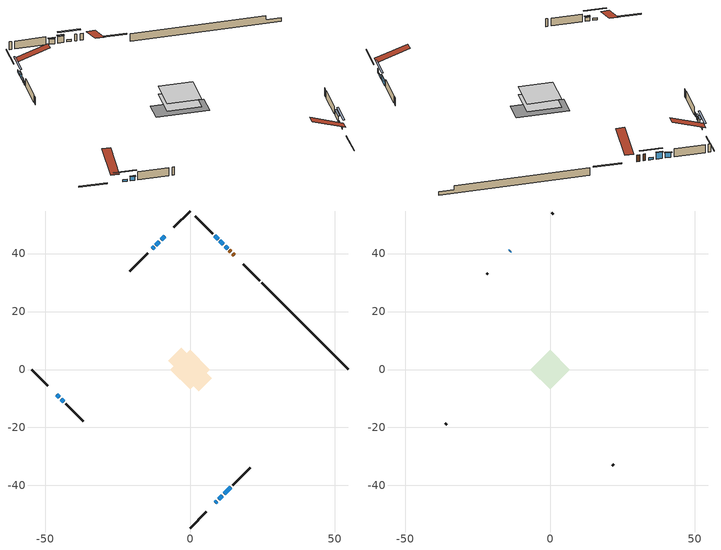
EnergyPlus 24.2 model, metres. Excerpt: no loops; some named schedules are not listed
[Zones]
conditioned space
 floor adiabatic (AdiabaticFloorConstruction): -6.85,0 0,6.85 6.85,0 0,-6.85 z1.39
 floor foundation (Slab1 construction): -7.51,3.07 -3.07,7.51 7.51,-3.07 3.07,-7.51 z-1
 wall outside (RimJoist1 construction): 0,-54.7 5.63,-49.07 / -54.7,0 -49.07,-5.63 / 0,54.7 -5.63,49.07 / 24.02,30.68 18.39,36.31 z1.39:1.69
 wall outside (AdiabaticWallConstruction 1): 15.32,39.38 14.74,39.96 / 14.09,40.61 13.63,41.07 z1.39:3.42
 wall outside (AdiabaticWallConstruction): 8.7,-46 9.24,-45.46 / -44.48,-10.22 -43.62,-11.08 z1.39:2.61; 12.97,41.73 12.11,42.59 / -8.7,46 -10,44.71 / 9.9,-44.81 11.19,-43.51 z1.39:2.1; -46,-8.7 -45.14,-9.56 z1.39:2; 11.45,43.25 10.34,44.36 z1.39:3.42; 9.68,45.02 8.57,46.13 / -10.65,44.05 -11.77,42.94 / 11.85,-42.85 14.08,-40.63 z1.39:2.91; -12.42,42.28 -13.07,41.63 z1.39:2.41
 wall outside (Wall1 construction): 14.73,-39.97 20.86,-33.84 / -42.96,-11.74 -36.83,-17.87 / -14.63,40.07 -20.76,33.94 / 7.91,46.79 1.78,52.92 z1.39:3.83
 wall foundation (FoundationWall1 construction): 24.68,30.02,-1 24.68,30.02,1.39 51.7,3,1.39 51.7,3,0.09 54.7,0,0.09 54.7,0,-1
 window (WindowConstruction 6): 8.7,-46 9.24,-45.46 z1.39:2.61
 window (WindowConstruction 7): 12.97,41.73 12.11,42.59 z1.39:2.1
 window (WindowConstruction 8): -8.7,46 -9.99,44.71 z1.39:2.1
 window (WindowConstruction 9): 9.9,-44.8 11.19,-43.51 z1.39:2.1
 window (WindowConstruction 10): -46,-8.7 -45.14,-9.56 z1.39:2
 window (WindowConstruction): 11.45,43.25 10.34,44.36 z1.39:3.42
 window (WindowConstruction 1): 9.68,45.02 8.57,46.13 z1.39:2.91
 window (WindowConstruction 2): -10.65,44.05 -11.77,42.94 z1.39:2.91
 window (WindowConstruction 3): -12.42,42.28 -13.07,41.63 z1.39:2.4
 window (WindowConstruction 4): 11.85,-42.85 14.08,-40.63 z1.39:2.91
 window (WindowConstruction 5): -44.48,-10.22 -43.62,-11.08 z1.39:2.61
 door (Door): 15.32,39.38 14.75,39.96 z1.39:3.42
 door (Door 1): 14.09,40.61 13.63,41.07 z1.39:3.42
 ceiling adiabatic (AdiabaticFloorConstruction): 0,-6.85 6.85,0 0,6.85 -6.85,0 z1.39
attic - vented
 floor to conditioned space (Floor1 construction Reversed): -6.85,0 0,6.85 6.85,0 0,-6.85 z3.83
 wall outside (AdiabaticWallConstruction): -13.72,40.98 -13.97,40.73 z1.39:2.61
 wall outside (Wall2 construction): 21.52,-33.18 21.99,-32.71 / -36.17,-18.53 -35.71,-18.99 / -21.42,33.28 -21.88,32.82 / 1.12,53.58 0.66,54.04 z1.39:3.83
 window (WindowConstruction 11): -13.73,40.98 -13.97,40.73 z1.39:2.61
 roof outside (Roof1 construction): 8.04,-46.66,3.83 1.37,-39.99,6.97 -0.38,-41.74,6.97 6.29,-48.42,3.83; -46.66,-8.04,3.83 -39.99,-1.37,6.97 -41.74,0.38,6.97 -48.42,-6.29,3.83; -8.04,46.66,3.83 -1.37,39.99,6.97 0.38,41.74,6.97 -6.29,48.42,3.83; 15.98,38.72,3.83 9.31,32.05,6.97 11.06,30.3,6.97 17.73,36.97,3.83
shading: 10.26,44.44 14.83,39.88 15.12,40.17 10.55,44.74 z4.72; -11.85,42.85 -6.85,47.85 -7.14,48.14 -12.14,43.14 z4.72; 13.04,-41.66 8.04,-46.66 8.33,-46.95 13.33,-41.95 z4.72; -43.28,-11.42 -47.85,-6.85 -48.14,-7.14 -43.58,-11.71 z4.62; 10.2,44.5 11.6,43.11 11.89,43.4 10.49,44.8 z3.62; 8.43,46.28 9.82,44.88 10.12,45.17 8.72,46.57 z3.12; -11.91,42.79 -10.51,44.19 -10.8,44.48 -12.2,43.08 z3.12; -13.21,41.49 -12.28,42.42 -12.57,42.71 -13.5,41.78 z2.61; 14.22,-40.48 11.7,-43 12,-43.29 14.51,-40.77 z3.12; -43.48,-11.22 -44.62,-10.08 -44.91,-10.37 -43.77,-11.52 z2.81
[Building]
Building 1: Terrain=Suburbs
[Site:Location]
Quebec Intl AP_QC: Latitude {deg}=46.8; Longitude {deg}=-71.38; Time Zone {hr}=-5; Elevation {m}=74; Keep Site Location Information=Yes
[Site:GroundTemperature:Shallow]
0.0108218, -2.24938, -2.43038, -1.3578, 2.94801, 7.23376, 10.9493, 13.303, 13.5029, 11.5886, 7.96783, 3.81355
[Site:WaterMainsTemperature]
Calculation Method=Schedule; Temperature Schedule=mains temperature schedule
[Material] Roughness=Rough; Thermal Absorptance=0.9
Name | Thickness {m} | Conductivity {W/m-K} | Density {kg/m3} | Specific Heat {J/kg-K} | Solar Absorptance | Visible Absorptance
asphalt or fiberglass shingles | 0.00635 | 0.162714 | 1121.4 | 1465.45 | 0.4 | 0.4
ceiling loosefill ins | 0.169333 | 0.0480833 | 16.02 | 1046.75 | 0.7 | 0.7
ceiling stud and cavity | 0.1397 | 0.138701 | 65.682 | 1177.47 | 0.7 | 0.7
concrete 4.0 in. | 0.1016 | 1.803125 | 2242.8 | 837.4 | 0.7 | 0.7
concrete 8.0 in. | 0.2032 | 1.803125 | 2242.8 | 837.4 | 0.7 | 0.7
door material | 0.04445 | 0.0451087 | 512.64 | 1214.23 | 0.7 | 0.7
exterior vertical ins | 0.0542606 | 0.029427 | 32.04 | 1214.23 | 0.7 | 0.7
floor covering | 0.0127 | 0.0433444 | 54.468 | 1339.84 | 0.6 | 0.6
floor rigid ins; wall rigid ins 1 | 0.512978 | 0.029427 | 32.04 | 1214.23 | 0.7 | 0.7
floor stud and cavity | 0.1397 | 1.75129 | 37.0049 | 1207.88 | 0.7 | 0.7
furniture material conditioned space 1 | 0.1524 | 0.115458 | 640.8 | 1214.23 | 0.6 | 0.6
gypsum board | 0.0127 | 0.160291 | 801 | 837.4 | 0.6 | 0.6
gypsum board 1 | 0.0127 | 0.160291 | 801 | 837.4 | 0.7 | 0.7
osb sheathing 0.5 in. | 0.0127 | 0.115458 | 512.64 | 1214.23 | 0.7 | 0.7
osb sheathing 0.75 in. | 0.01905 | 0.115458 | 512.64 | 1214.23 | 0.7 | 0.7
osb sheathing 2.0 in. | 0.0508 | 0.115458 | 512.64 | 1214.23 | 0.7 | 0.7
rim joist rigid ins; wall rigid ins | 0.051816 | 0.029427 | 32.04 | 1214.23 | 0.7 | 0.7
rim joist stud and cavity | 0.0508 | 0.0572898 | 125.044 | 1163.47 | 0.6 | 0.6
wall stud and cavity | 0.1397 | 0.218567 | 139.0536 | 1170.24 | 0.7 | 0.7
wall stud and cavity 1 | 0.0889 | 6.1454 | 50.32683 | 1063.81 | 0.6 | 0.6
wall stud and cavity 2 | 0.0889 | 0.380278 | 52.3479 | 1209.89 | 0.7 | 0.7
wall stud and cavity 3 | 0.0889 | 0.391764 | 83.0341 | 1211.67 | 0.7 | 0.7
wood siding | 0.0254 | 0.102417 | 544.68 | 1172.36 | 0.4 | 0.4
wood siding 1 | 0.00254 | 0.102417 | 544.68 | 1172.36 | 0.4 | 0.4
wood siding 2; wood siding 3; wood siding 4 | 0.0254 | 0.102417 | 544.68 | 1172.36 | 0.7 | 0.7
[WindowMaterial:SimpleGlazingSystem]
Name | U-Factor {W/m2-K} | Solar Heat Gain Coefficient
WindowMaterial | 4.68378 | 0.68
WindowMaterial 1 | 3.27848 | 0.63
WindowMaterial 2 | 3.2711 | 0.56
WindowMaterial 3 | 3.27507 | 0.6
WindowMaterial 4 | 6.657455 | 0.76
WindowMaterial 5 | 3.26996 | 0.55
WindowMaterial 6 | 3.27507 | 0.57
WindowMaterial 7 | 3.267689 | 0.53
WindowMaterial 8 | 6.802244 | 0.72
[Construction]
AdiabaticFloorConstruction: floor stud and cavity, floor rigid ins, osb sheathing 0.75 in., floor covering
AdiabaticWallConstruction: wood siding 3, wall rigid ins 1, wall stud and cavity 2, gypsum board
AdiabaticWallConstruction 1: wood siding 4, wall rigid ins 1, wall stud and cavity 2, gypsum board
Door; Door 1: door material
Floor1 construction Reversed: gypsum board, ceiling stud and cavity, ceiling loosefill ins
FoundationWall1 construction: concrete 8.0 in., gypsum board 1
furniture construction conditioned space 1: furniture material conditioned space 1
PartitionWallConstruction: gypsum board, wall stud and cavity 3, gypsum board
RimJoist1 construction: wood siding 2, rim joist rigid ins, osb sheathing 2.0 in., rim joist stud and cavity
Roof1 construction: asphalt or fiberglass shingles
Slab1 construction: concrete 4.0 in.
Wall1 construction: wood siding, wall rigid ins, osb sheathing 0.5 in., wall stud and cavity, gypsum board
Wall2 construction: wood siding 1, wall stud and cavity 1
WindowConstruction: WindowMaterial
WindowConstruction 1; WindowConstruction 2; WindowConstruction 4: WindowMaterial 1
WindowConstruction 10: WindowMaterial 7
WindowConstruction 11: WindowMaterial 8
WindowConstruction 3: WindowMaterial 2
WindowConstruction 5: WindowMaterial 3
WindowConstruction 6: WindowMaterial 4
WindowConstruction 7: WindowMaterial 5
WindowConstruction 8; WindowConstruction 9: WindowMaterial 6
[Zone] Multiplier=1; Part of Total Floor Area=Yes
Name | Volume {m3}
attic - vented | 47.8799
conditioned space | 471.9
[Space]
Name | Zone | Volume {m3}
attic - vented 1 | attic - vented | 47.8799
conditioned space 1 | conditioned space | 471.9
[ZoneInfiltration:EffectiveLeakageArea]
infil attic - vented 1: Zone or Space=attic - vented 1; Schedule=Always On Discrete; Effective Air Leakage Area {cm2}=3463.38; Stack Coefficient=0.00038833; Wind Coefficient=1.33144e-05
[ZoneMixing]
whole house fan mix: Zone or Space=attic - vented; Schedule=Always On Continuous; Design Flow Rate Calculation Method=Flow/Zone; Design Flow Rate {m3/s}=0; Source Zone or Space=conditioned space
[SurfaceProperty:ExposedFoundationPerimeter]
Slab1: Exposed Perimeter Calculation Method=TotalExposedPerimeter; Total Exposed Perimeter {m}=42.46
[InternalMass] Zone or ZoneList=conditioned space; Space or SpaceList=conditioned space 1
Name | Construction | Surface Area {m2}
furniture mass conditioned space 1 | furniture construction conditioned space 1 | 75.0398
partition wall mass | PartitionWallConstruction | 187.6
[Lights]
interior lighting: Zone or ZoneList or Space or SpaceList=conditioned space 1; Schedule=interior lighting schedule; Design Level Calculation Method=LightingLevel; Lighting Level {W}=343.2; Return Air Fraction=0; Fraction Radiant=0.6; Fraction Visible=0.2; Fraction Replaceable=1
[People]
occupants: Zone or ZoneList or Space or SpaceList=conditioned space 1; Number of People Schedule=occupants schedule; Number of People Calculation Method=People; Number of People=3; Fraction Radiant=0.314171; Sensible Heat Fraction=0.56303; Activity Level Schedule=occupants activity schedule; Carbon Dioxide Generation Rate {m3/s-W}=0; Enable ASHRAE 55 Comfort Warnings=No; Mean Radiant Temperature Calculation Type=EnclosureAveraged
[ElectricEquipment] Zone or ZoneList or Space or SpaceList=conditioned space 1; Design Level Calculation Method=EquipmentLevel
Name | Schedule | Design Level {W} | Fraction Latent | Fraction Radiant | Fraction Lost
clothes dryer | clothes dryer schedule | 140.772 | 0.015 | 0.081 | 0.85
clothes washer | clothes washer schedule | 32.1985 | 0.03 | 0.162 | 0.7
cooking range | cooking range schedule | 215.147 | 0.08 | 0.432 | 0.2
dishwasher | dishwasher schedule | 66.8632 | 0.3 | 0.18 | 0.4
fridge | fridge schedule | 72.9452 | 0 | 0.6 | 0
mech vent house fan | mech vent house fan schedule | 19.9167 | 0 | 0 | 0.5
mech vent house fan cfis | mech vent house fan cfis schedule | 0 | 0 | 0 | 0
mech vent range fan 0 | mech vent range fan 0 schedule | 57 | 0 | 0 | 1
misc plug loads | misc plug loads schedule | 494.7 | 0.045 | 0.513 | 0.1
whole house fan | Always On Discrete | 0 | 0 | 0 | 1
[OtherEquipment] Zone or ZoneList or Space or SpaceList=conditioned space 1; Design Level Calculation Method=EquipmentLevel
Name | Fuel Type | Schedule | Design Level {W} | Fraction Latent | Fraction Radiant | Fraction Lost
clothes dryer 1 | Electricity | clothes dryer schedule | 0 | 0.015 | 0.081 | 0.85
cooking range 1 | Electricity | cooking range schedule | 0 | 0.08 | 0.432 | 0.2
general water use latent | None | general water use schedule | 62.594 | 1 | 0 | 0
general water use sensible | None | general water use schedule | -61.6891 | 0 | 0.6 | 0
mech vent house fan latent load | None | Always On Discrete | 0 | 1 | 0 | 0
mech vent house fan sensible load | None | Always On Discrete | 0 | 0 | 0 | 0
water heater energy adjustment1 | Electricity | Always On Discrete | 0.01 | 0 | 0 | 1
[ZoneInfiltration:DesignFlowRate] Zone or ZoneList or Space or SpaceList=conditioned space 1; Schedule=Always On Discrete; Design Flow Rate Calculation Method=Flow/Zone; Design Flow Rate {m3/s}=0
infil flow; natural vent flow; whole house fan flow
[ZoneControl:Thermostat]
conditioned space Thermostat: Zone or ZoneList=conditioned space; Control Type Schedule=conditioned space Thermostat Schedule; Control 1=conditioned space temperature setpoint; Temperature Difference Between Cutout And Setpoint {deltaC}=0
[ZoneHVAC:Baseboard:Convective:Electric]
electric baseboard: Availability Schedule=Always On Discrete; Heating Design Capacity {W}=9751.06; Efficiency=1
[AirLoopHVAC:UnitarySystem]
unit heater unitary system: Control Type=Load; Controlling Zone or Thermostat Location=conditioned space; Dehumidification Control Type=None; Availability Schedule=Always On Discrete; Supply Fan=unit heater supply fan; Fan Placement=BlowThrough; Supply Air Fan Operating Mode Schedule=unit heater auto fan schedule; Heating Coil=unit heater htg coil; DX Heating Coil Sizing Ratio=1; Use DOAS DX Cooling Coil=No; Minimum Supply Air Temperature {C}=2; Latent Load Control=SensibleOnlyLoadControl; Cooling Supply Air Flow Rate Method=None; Heating Supply Air Flow Rate Method=SupplyAirFlowRate; Heating Supply Air Flow Rate {m3/s}=0.00141584; No Load Supply Air Flow Rate Method=SupplyAirFlowRate; No Load Supply Air Flow Rate {m3/s}=0; No Load Supply Air Flow Rate Control Set To Low Speed=Yes; Maximum Supply Air Temperature {C}=48.8889; Maximum Outdoor Dry-Bulb Temperature for Supplemental Heater Operation {C}=21; Ancillary On-Cycle Electric Power {W}=0; Ancillary Off-Cycle Electric Power {W}=0
[Fan:SystemModel]
unit heater supply fan: Availability Schedule=Always On Discrete; Design Maximum Air Flow Rate {m3/s}=0.00141584; Speed Control Method=Discrete; Electric Power Minimum Flow Rate Fraction=0.2; Design Pressure Rise {Pa}=500; Motor Efficiency=1; Motor In Air Stream Fraction=1; Design Electric Power Consumption {W}=Autosize; Design Power Sizing Method=PowerPerFlow; Electric Power Per Unit Flow Rate {W/(m3/s)}=28251.7; Electric Power Per Unit Flow Rate Per Unit Pressure {W/((m3/s)-Pa)}=1.66667; Fan Total Efficiency=0.7; Motor Loss Radiative Fraction=0; Number of Speeds=1; Speed Flow Fraction 1=1; Speed Electric Power Fraction 1=1
[Coil:Heating:Fuel]
unit heater htg coil: Availability Schedule=Always On Discrete; Fuel Type=OtherFuel1; Burner Efficiency=0.3; Nominal Capacity {W}=0.293071; On Cycle Parasitic Electric Load {W}=0; Off Cycle Parasitic Fuel Load {W}=0
[Zone equipment]
conditioned space: electric baseboard, unit heater unitary system
[Foundation:Kiva]
Foundation Kiva 1: Initial Indoor Air Temperature {C}=18; Wall Height Above Grade {m}=1.39001; Wall Depth Below Slab {m}=0.2032; Custom Block Material Name 1=exterior vertical ins; Custom Block Depth 1 {m}=2.39; Custom Block X Position 1 {m}=0.2159; Custom Block Z Position 1 {m}=0
[Foundation:Kiva:Settings]
Soil Conductivity {W/m-K}=0.849921; Soil Density {kg/m3}=1842.3; Soil Specific Heat {J/kg-K}=418.7; Ground Solar Absorptivity=0.9; Ground Thermal Absorptivity=0.9; Ground Surface Roughness {m}=0.03; Far-Field Width {m}=40; Deep-Ground Boundary Condition=ZeroFlux; Deep-Ground Depth {m}=40; Minimum Cell Dimension {m}=0.2; Maximum Cell Growth Coefficient=3; Simulation Timestep=Timestep
[Exterior:Lights]
exterior lighting: Schedule=exterior lighting schedule; Design Level {W}=75.6
[EnergyManagementSystem:GlobalVariable]
infil_program_Qfan
infil_program_Qinf
natural_vent_program_Qnv
natural_vent_program_Qwhf
[EnergyManagementSystem:Sensor]
Name | Output:Variable or Output:Meter Index Key | Output:Variable or Output:Meter
airflow_gain | infil flow | Infiltration Sensible Heat Gain Energy
airflow_gain_1 | natural vent flow | Infiltration Sensible Heat Gain Energy
airflow_gain_2 | whole house fan flow | Infiltration Sensible Heat Gain Energy
airflow_loss | infil flow | Infiltration Sensible Heat Loss Energy
airflow_loss_1 | natural vent flow | Infiltration Sensible Heat Loss Energy
airflow_loss_2 | whole house fan flow | Infiltration Sensible Heat Loss Energy
clg_load_cond |  | Cooling:EnergyTransfer:Zone:CONDITIONED SPACE
clg_sp_s; clg_sp_s_1 | cooling setpoint | Schedule Value
clothes_dryer_exhaust_0_sch_s | clothes dryer exhaust 0 schedule | Schedule Value
conditioned_space_clg_unmet_s | conditioned space | Zone Cooling Setpoint Not Met Time
conditioned_space_htg_unmet_s | conditioned space | Zone Heating Setpoint Not Met Time
cool_season | cooling season schedule | Schedule Value
fridge_tin_s | conditioned space | Zone Mean Air Temperature
htg_load_cond |  | Heating:EnergyTransfer:Zone:CONDITIONED SPACE
htg_sp_s; htg_sp_s_1 | heating setpoint | Schedule Value
ig_ee_conv | clothes dryer | Electric Equipment Convective Heating Energy
ig_ee_conv_2 | cooking range | Electric Equipment Convective Heating Energy
ig_ee_conv_4 | fridge | Electric Equipment Convective Heating Energy
ig_ee_conv_5 | misc plug loads | Electric Equipment Convective Heating Energy
ig_ee_conv_6 | whole house fan | Electric Equipment Convective Heating Energy
ig_ee_rad | clothes dryer | Electric Equipment Radiant Heating Energy
ig_ee_rad_2 | cooking range | Electric Equipment Radiant Heating Energy
ig_ee_rad_4 | fridge | Electric Equipment Radiant Heating Energy
ig_ee_rad_5 | misc plug loads | Electric Equipment Radiant Heating Energy
ig_ee_rad_6 | whole house fan | Electric Equipment Radiant Heating Energy
ig_lgt_conv | interior lighting | Lights Convective Heating Energy
ig_lgt_rad | interior lighting | Lights Radiant Heating Energy
ig_lgt_vis | interior lighting | Lights Visible Radiation Heating Energy
ig_oe_conv | clothes dryer 1 | Other Equipment Convective Heating Energy
ig_oe_conv_1 | cooking range 1 | Other Equipment Convective Heating Energy
ig_oe_conv_2 | general water use latent | Other Equipment Convective Heating Energy
ig_oe_conv_3 | general water use sensible | Other Equipment Convective Heating Energy
ig_oe_conv_4 | water heater energy adjustment1 | Other Equipment Convective Heating Energy
ig_oe_rad | clothes dryer 1 | Other Equipment Radiant Heating Energy
ig_oe_rad_1 | cooking range 1 | Other Equipment Radiant Heating Energy
ig_oe_rad_2 | general water use latent | Other Equipment Radiant Heating Energy
ig_oe_rad_3 | general water use sensible | Other Equipment Radiant Heating Energy
ig_oe_rad_4 | water heater energy adjustment1 | Other Equipment Radiant Heating Energy
ig_ppl_conv | occupants | People Convective Heating Energy
ig_ppl_rad | occupants | People Radiant Heating Energy
im_conv | furniture mass conditioned space 1 | Surface Inside Face Convection Heat Gain Energy
im_conv_1 | partition wall mass | Surface Inside Face Convection Heat Gain Energy
im_ig | furniture mass conditioned space 1 | Surface Inside Face Internal Gains Radiation Heat Gain Energy
im_ig_1 | partition wall mass | Surface Inside Face Internal Gains Radiation Heat Gain Energy
im_lgt | furniture mass conditioned space 1 | Surface Inside Face Lights Radiation Heat Gain Energy
im_lgt_1 | partition wall mass | Surface Inside Face Lights Radiation Heat Gain Energy
im_sol | furniture mass conditioned space 1 | Surface Inside Face Solar Radiation Heat Gain Energy
im_sol_1 | partition wall mass | Surface Inside Face Solar Radiation Heat Gain Energy
im_surf | furniture mass conditioned space 1 | Surface Inside Face Net Surface Thermal Radiation Heat Gain Energy
im_surf_1 | partition wall mass | Surface Inside Face Net Surface Thermal Radiation Heat Gain Energy
mech_vent_range_fan_0_sch_s | mech vent range fan 0 schedule | Schedule Value
mv_conv | mech vent house fan | Electric Equipment Convective Heating Energy
mv_conv_1 | mech vent house fan cfis | Electric Equipment Convective Heating Energy
mv_conv_2 | mech vent range fan 0 | Electric Equipment Convective Heating Energy
mv_conv_3 | mech vent house fan latent load | Other Equipment Convective Heating Energy
mv_conv_4 | mech vent house fan sensible load | Other Equipment Convective Heating Energy
mv_rad | mech vent house fan | Electric Equipment Radiant Heating Energy
mv_rad_1 | mech vent house fan cfis | Electric Equipment Radiant Heating Energy
mv_rad_2 | mech vent range fan 0 | Electric Equipment Radiant Heating Energy
mv_rad_3 | mech vent house fan latent load | Other Equipment Radiant Heating Energy
mv_rad_4 | mech vent house fan sensible load | Other Equipment Radiant Heating Energy
natural_vent_s | natural vent schedule | Schedule Value
out_pb_s |  | Site Outdoor Air Barometric Pressure
out_wt_s |  | Site Outdoor Air Humidity Ratio
site_vw_s |  | Site Wind Speed
ss_back_out | Window1 | Surface Window Shortwave from Zone Back Out Window Heat Transfer Rate
ss_back_out_1 | Window10 | Surface Window Shortwave from Zone Back Out Window Heat Transfer Rate
ss_back_out_10 | Window8 | Surface Window Shortwave from Zone Back Out Window Heat Transfer Rate
ss_back_out_2 | Window11 | Surface Window Shortwave from Zone Back Out Window Heat Transfer Rate
ss_back_out_3 | Window12 | Surface Window Shortwave from Zone Back Out Window Heat Transfer Rate
ss_back_out_4 | Window13 | Surface Window Shortwave from Zone Back Out Window Heat Transfer Rate
ss_back_out_5 | Window2 | Surface Window Shortwave from Zone Back Out Window Heat Transfer Rate
ss_back_out_6 | Window3 | Surface Window Shortwave from Zone Back Out Window Heat Transfer Rate
ss_back_out_7 | Window4 | Surface Window Shortwave from Zone Back Out Window Heat Transfer Rate
ss_back_out_8 | Window5 | Surface Window Shortwave from Zone Back Out Window Heat Transfer Rate
ss_back_out_9 | Window6 | Surface Window Shortwave from Zone Back Out Window Heat Transfer Rate
ss_conv | Door1 | Surface Inside Face Convection Heat Gain Energy
ss_conv_1 | Door2 | Surface Inside Face Convection Heat Gain Energy
ss_conv_10 | Window5 | Surface Inside Face Convection Heat Gain Energy
ss_conv_11 | Window6 | Surface Inside Face Convection Heat Gain Energy
ss_conv_12 | Window8 | Surface Inside Face Convection Heat Gain Energy
ss_conv_2 | Window1 | Surface Inside Face Convection Heat Gain Energy
ss_conv_3 | Window10 | Surface Inside Face Convection Heat Gain Energy
ss_conv_4 | Window11 | Surface Inside Face Convection Heat Gain Energy
ss_conv_5 | Window12 | Surface Inside Face Convection Heat Gain Energy
ss_conv_6 | Window13 | Surface Inside Face Convection Heat Gain Energy
ss_conv_7 | Window2 | Surface Inside Face Convection Heat Gain Energy
ss_conv_8 | Window3 | Surface Inside Face Convection Heat Gain Energy
ss_conv_9 | Window4 | Surface Inside Face Convection Heat Gain Energy
ss_ig | Door1 | Surface Inside Face Internal Gains Radiation Heat Gain Energy
ss_ig_1 | Door2 | Surface Inside Face Internal Gains Radiation Heat Gain Energy
ss_ig_10 | Window5 | Surface Inside Face Internal Gains Radiation Heat Gain Energy
ss_ig_11 | Window6 | Surface Inside Face Internal Gains Radiation Heat Gain Energy
ss_ig_12 | Window8 | Surface Inside Face Internal Gains Radiation Heat Gain Energy
ss_ig_2 | Window1 | Surface Inside Face Internal Gains Radiation Heat Gain Energy
ss_ig_3 | Window10 | Surface Inside Face Internal Gains Radiation Heat Gain Energy
ss_ig_4 | Window11 | Surface Inside Face Internal Gains Radiation Heat Gain Energy
ss_ig_5 | Window12 | Surface Inside Face Internal Gains Radiation Heat Gain Energy
ss_ig_6 | Window13 | Surface Inside Face Internal Gains Radiation Heat Gain Energy
ss_ig_7 | Window2 | Surface Inside Face Internal Gains Radiation Heat Gain Energy
ss_ig_8 | Window3 | Surface Inside Face Internal Gains Radiation Heat Gain Energy
ss_ig_9 | Window4 | Surface Inside Face Internal Gains Radiation Heat Gain Energy
ss_lgt | Door1 | Surface Inside Face Lights Radiation Heat Gain Energy
ss_lgt_1 | Door2 | Surface Inside Face Lights Radiation Heat Gain Energy
ss_sol | Door1 | Surface Inside Face Solar Radiation Heat Gain Energy
ss_sol_1 | Door2 | Surface Inside Face Solar Radiation Heat Gain Energy
ss_surf | Door1 | Surface Inside Face Net Surface Thermal Radiation Heat Gain Energy
ss_surf_1 | Door2 | Surface Inside Face Net Surface Thermal Radiation Heat Gain Energy
ss_surf_10 | Window5 | Surface Inside Face Net Surface Thermal Radiation Heat Gain Energy
ss_surf_11 | Window6 | Surface Inside Face Net Surface Thermal Radiation Heat Gain Energy
ss_surf_12 | Window8 | Surface Inside Face Net Surface Thermal Radiation Heat Gain Energy
ss_surf_2 | Window1 | Surface Inside Face Net Surface Thermal Radiation Heat Gain Energy
ss_surf_3 | Window10 | Surface Inside Face Net Surface Thermal Radiation Heat Gain Energy
ss_surf_4 | Window11 | Surface Inside Face Net Surface Thermal Radiation Heat Gain Energy
ss_surf_5 | Window12 | Surface Inside Face Net Surface Thermal Radiation Heat Gain Energy
ss_surf_6 | Window13 | Surface Inside Face Net Surface Thermal Radiation Heat Gain Energy
ss_surf_7 | Window2 | Surface Inside Face Net Surface Thermal Radiation Heat Gain Energy
ss_surf_8 | Window3 | Surface Inside Face Net Surface Thermal Radiation Heat Gain Energy
ss_surf_9 | Window4 | Surface Inside Face Net Surface Thermal Radiation Heat Gain Energy
ss_trans_in | Window1 | Surface Window Transmitted Solar Radiation Rate
ss_trans_in_1 | Window10 | Surface Window Transmitted Solar Radiation Rate
ss_trans_in_10 | Window8 | Surface Window Transmitted Solar Radiation Rate
ss_trans_in_2 | Window11 | Surface Window Transmitted Solar Radiation Rate
ss_trans_in_3 | Window12 | Surface Window Transmitted Solar Radiation Rate
ss_trans_in_4 | Window13 | Surface Window Transmitted Solar Radiation Rate
ss_trans_in_5 | Window2 | Surface Window Transmitted Solar Radiation Rate
ss_trans_in_6 | Window3 | Surface Window Transmitted Solar Radiation Rate
ss_trans_in_7 | Window4 | Surface Window Transmitted Solar Radiation Rate
ss_trans_in_8 | Window5 | Surface Window Transmitted Solar Radiation Rate
ss_trans_in_9 | Window6 | Surface Window Transmitted Solar Radiation Rate
ss_trans_out | Window1 | Surface Inside Face Initial Transmitted Diffuse Transmitted Out Window Solar Radiation Rate
ss_trans_out_1 | Window10 | Surface Inside Face Initial Transmitted Diffuse Transmitted Out Window Solar Radiation Rate
ss_trans_out_10 | Window8 | Surface Inside Face Initial Transmitted Diffuse Transmitted Out Window Solar Radiation Rate
ss_trans_out_2 | Window11 | Surface Inside Face Initial Transmitted Diffuse Transmitted Out Window Solar Radiation Rate
ss_trans_out_3 | Window12 | Surface Inside Face Initial Transmitted Diffuse Transmitted Out Window Solar Radiation Rate
